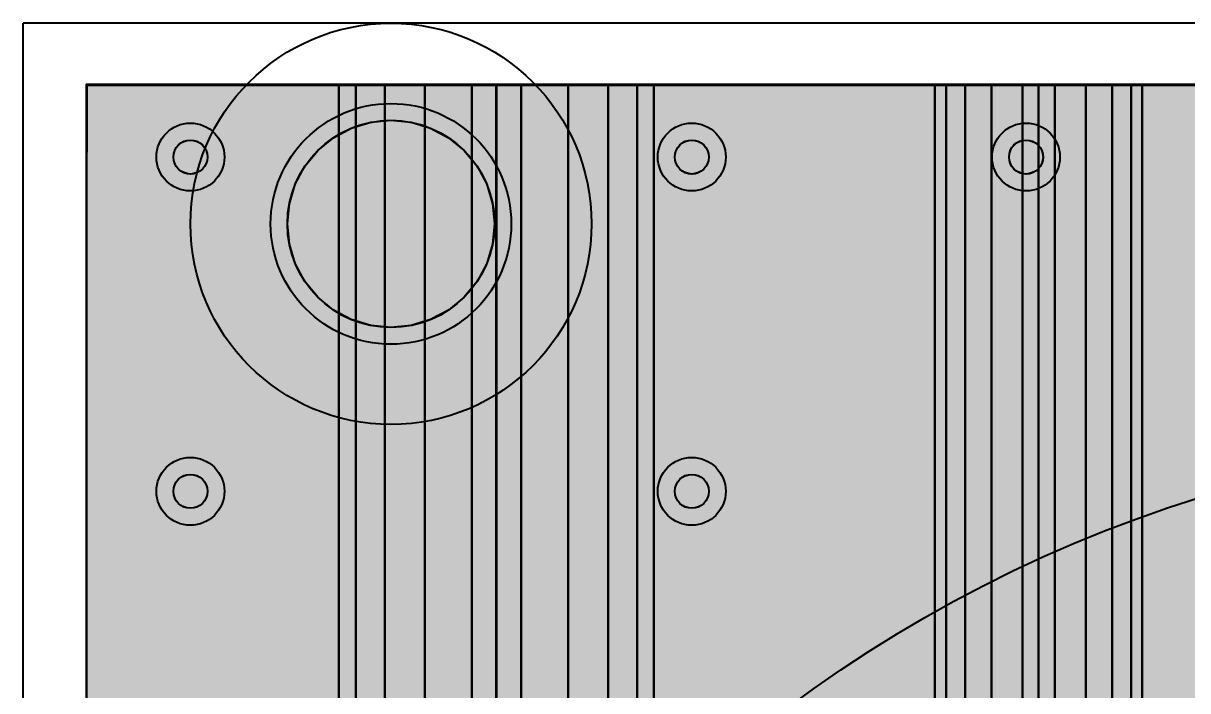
# Model space of a CAD drawing. Header units: millimetres. Extents: x 2 to 110, y 3 to 56.
# Drawn here: x 2.1 to 19.52, y 45.92 to 55.9 of the extents above; entities that cross this region are included whole.
import ezdxf

# ---------------------------------------------------------------- set-up
doc = ezdxf.new("R2010")
doc.units = ezdxf.units.MM
for name, color, linetype in [('bottom_copper', 7, 'Continuous'), ('bottom_silk', 7, 'Continuous'), ('drill_plated', 7, 'Continuous'), ('outline', 7, 'Continuous'), ('top_copper', 7, 'Continuous'), ('top_silk', 7, 'Continuous')]:
    doc.layers.add(name, color=color, linetype=linetype)

# ---------------------------------------------------------------- blocks, each defined once
blk = doc.blocks.new('Block38983')
at = {"layer": 'bottom_copper', "lineweight": 40}
for points in [[(0, 27.225), (-0.2431, 27.2442), (-0.2455, 27.244), (-0.2455, 51.435), (0, 51.435), (0, 27.225)], [(0.4625, 27.0748), (0.2372, 27.1681), (0, 27.225), (0, 51.435), (0.4625, 51.435), (0.4625, 27.0748)], [(0.8559, 26.789), (0.6704, 26.9474), (0.4625, 27.0748), (0.4625, 51.435), (0.8559, 51.435), (0.8559, 26.789)], [(1.1417, 26.3956), (1.0143, 26.6035), (0.8559, 26.789), (0.8559, 51.435), (1.1417, 51.435), (1.1417, 26.3956)], [(1.3063, 25.69), (1.2919, 25.9331), (1.235, 26.1703), (1.1417, 26.3956), (1.1417, 51.435), (1.3063, 51.435), (1.3063, 25.69)], [(2.372, 0), (1.3063, 0), (1.3063, 51.435), (2.372, 51.435), (2.372, 0)]]:
    blk.add_hatch(color=7, dxfattribs=at).paths.add_polyline_path(points, flags=0)
at = {"layer": 'bottom_copper', "color": 7, "lineweight": 40}
for points in [[(0, 27.225), (-0.2431, 27.2442), (-0.2455, 27.244), (-0.2455, 51.435), (0, 51.435), (0, 27.225)], [(0.4625, 27.0748), (0.2372, 27.1681), (0, 27.225), (0, 51.435), (0.4625, 51.435), (0.4625, 27.0748)], [(0.8559, 26.789), (0.6704, 26.9474), (0.4625, 27.0748), (0.4625, 51.435), (0.8559, 51.435), (0.8559, 26.789)], [(1.1417, 26.3956), (1.0143, 26.6035), (0.8559, 26.789), (0.8559, 51.435), (1.1417, 51.435), (1.1417, 26.3956)], [(1.3063, 25.69), (1.2919, 25.9331), (1.235, 26.1703), (1.1417, 26.3956), (1.1417, 51.435), (1.3063, 51.435), (1.3063, 25.69)], [(2.372, 0), (1.3063, 0), (1.3063, 51.435), (2.372, 51.435), (2.372, 0)]]:
    blk.add_lwpolyline(points, close=True, dxfattribs=at)
blk = doc.blocks.new('Block39225')
at = {"layer": 'bottom_copper', "lineweight": 40}
for points in [[(0, 32.4722), (-0.3694, 32.5013), (-0.373, 32.501), (-0.373, 51.435), (0, 51.435), (0, 32.4722)], [(0.7026, 32.2439), (0.3603, 32.3857), (0, 32.4722), (0, 51.435), (0.7026, 51.435), (0.7026, 32.2439)], [(1.3003, 31.8097), (1.0185, 32.0503), (0.7026, 32.2439), (0.7026, 51.435), (1.3003, 51.435), (1.3003, 31.8097)], [(1.7345, 31.212), (1.5409, 31.5279), (1.3003, 31.8097), (1.3003, 51.435), (1.7345, 51.435), (1.7345, 31.212)], [(1.9846, 30.14), (1.9628, 30.5094), (1.8763, 30.8697), (1.7345, 31.212), (1.7345, 51.435), (1.9846, 51.435), (1.9846, 30.14)], [(6.1864, 0), (1.9846, 0), (1.9846, 51.435), (6.1864, 51.435), (6.1864, 0)], [(6.3558, 26.3956), (6.2625, 26.1703), (6.2056, 25.9331), (6.1864, 25.69), (6.1864, 51.435), (6.3558, 51.435), (6.3558, 26.3956)], [(6.6416, 26.789), (6.4832, 26.6035), (6.3558, 26.3956), (6.3558, 51.435), (6.6416, 51.435), (6.6416, 26.789)], [(7.035, 27.0748), (6.8271, 26.9474), (6.6416, 26.789), (6.6416, 51.435), (7.035, 51.435), (7.035, 27.0748)], [(7.4975, 27.225), (7.2603, 27.1681), (7.035, 27.0748), (7.035, 51.435), (7.4975, 51.435), (7.4975, 27.225)], [(7.7382, 27.244), (7.4975, 27.225), (7.4975, 51.435), (7.7382, 51.435), (7.7382, 27.244)]]:
    blk.add_hatch(color=7, dxfattribs=at).paths.add_polyline_path(points, flags=0)
at = {"layer": 'bottom_copper', "color": 7, "lineweight": 40}
for points in [[(0, 32.4722), (-0.3694, 32.5013), (-0.373, 32.501), (-0.373, 51.435), (0, 51.435), (0, 32.4722)], [(0.7026, 32.2439), (0.3603, 32.3857), (0, 32.4722), (0, 51.435), (0.7026, 51.435), (0.7026, 32.2439)], [(1.3003, 31.8097), (1.0185, 32.0503), (0.7026, 32.2439), (0.7026, 51.435), (1.3003, 51.435), (1.3003, 31.8097)], [(1.7345, 31.212), (1.5409, 31.5279), (1.3003, 31.8097), (1.3003, 51.435), (1.7345, 51.435), (1.7345, 31.212)], [(1.9846, 30.14), (1.9628, 30.5094), (1.8763, 30.8697), (1.7345, 31.212), (1.7345, 51.435), (1.9846, 51.435), (1.9846, 30.14)], [(6.1864, 0), (1.9846, 0), (1.9846, 51.435), (6.1864, 51.435), (6.1864, 0)], [(6.3558, 26.3956), (6.2625, 26.1703), (6.2056, 25.9331), (6.1864, 25.69), (6.1864, 51.435), (6.3558, 51.435), (6.3558, 26.3956)], [(6.6416, 26.789), (6.4832, 26.6035), (6.3558, 26.3956), (6.3558, 51.435), (6.6416, 51.435), (6.6416, 26.789)], [(7.035, 27.0748), (6.8271, 26.9474), (6.6416, 26.789), (6.6416, 51.435), (7.035, 51.435), (7.035, 27.0748)], [(7.4975, 27.225), (7.2603, 27.1681), (7.035, 27.0748), (7.035, 51.435), (7.4975, 51.435), (7.4975, 27.225)], [(7.7382, 27.244), (7.4975, 27.225), (7.4975, 51.435), (7.7382, 51.435), (7.7382, 27.244)]]:
    blk.add_lwpolyline(points, close=True, dxfattribs=at)
blk = doc.blocks.new('Block39358')
at = {"layer": 'bottom_copper', "lineweight": 40}
for points in [[(0, 0), (-3.7687, 0), (-3.7687, 51.435), (0, 51.435), (0, 0)], [(0.2574, 31.212), (0.1156, 30.8697), (0.0291, 30.5094), (0, 30.14), (0, 51.435), (0.2574, 51.435), (0.2574, 31.212)], [(0.6916, 31.8097), (0.451, 31.5279), (0.2574, 31.212), (0.2574, 51.435), (0.6916, 51.435), (0.6916, 31.8097)], [(1.2893, 32.2439), (0.9734, 32.0503), (0.6916, 31.8097), (0.6916, 51.435), (1.2893, 51.435), (1.2893, 32.2439)], [(1.9919, 32.4722), (1.6316, 32.3857), (1.2893, 32.2439), (1.2893, 51.435), (1.9919, 51.435), (1.9919, 32.4722)], [(2.3577, 32.501), (1.9919, 32.4722), (1.9919, 51.435), (2.3577, 51.435), (2.3577, 32.501)]]:
    blk.add_hatch(color=7, dxfattribs=at).paths.add_polyline_path(points, flags=0)
at = {"layer": 'bottom_copper', "color": 7, "lineweight": 40}
for points in [[(0, 0), (-3.7687, 0), (-3.7687, 51.435), (0, 51.435), (0, 0)], [(0.2574, 31.212), (0.1156, 30.8697), (0.0291, 30.5094), (0, 30.14), (0, 51.435), (0.2574, 51.435), (0.2574, 31.212)], [(0.6916, 31.8097), (0.451, 31.5279), (0.2574, 31.212), (0.2574, 51.435), (0.6916, 51.435), (0.6916, 31.8097)], [(1.2893, 32.2439), (0.9734, 32.0503), (0.6916, 31.8097), (0.6916, 51.435), (1.2893, 51.435), (1.2893, 32.2439)], [(1.9919, 32.4722), (1.6316, 32.3857), (1.2893, 32.2439), (1.2893, 51.435), (1.9919, 51.435), (1.9919, 32.4722)], [(2.3577, 32.501), (1.9919, 32.4722), (1.9919, 51.435), (2.3577, 51.435), (2.3577, 32.501)]]:
    blk.add_lwpolyline(points, close=True, dxfattribs=at)
blk = doc.blocks.new('Block120121')
at = {"layer": 'top_copper', "lineweight": 40}
for points in [[(0, 27.209), (-0.243, 27.228), (-0.245, 27.228), (-0.245, 51.435), (0, 51.435), (0, 27.209)], [(0.463, 27.059), (0.237, 27.152), (0, 27.209), (0, 51.435), (0.463, 51.435), (0.463, 27.059)], [(0.856, 26.773), (0.67, 26.931), (0.463, 27.059), (0.463, 51.435), (0.856, 51.435), (0.856, 26.773)], [(1.142, 26.38), (1.014, 26.587), (0.856, 26.773), (0.856, 51.435), (1.142, 51.435), (1.142, 26.38)], [(1.306, 25.674), (1.292, 25.917), (1.235, 26.154), (1.142, 26.38), (1.142, 51.435), (1.306, 51.435), (1.306, 25.674)], [(2.372, 0), (1.306, 0), (1.306, 51.435), (2.372, 51.435), (2.372, 0)]]:
    blk.add_hatch(color=7, dxfattribs=at).paths.add_polyline_path(points, flags=0)
at = {"layer": 'top_copper', "color": 7, "lineweight": 40}
for points in [[(0, 27.209), (-0.243, 27.228), (-0.245, 27.228), (-0.245, 51.435), (0, 51.435), (0, 27.209)], [(0.463, 27.059), (0.237, 27.152), (0, 27.209), (0, 51.435), (0.463, 51.435), (0.463, 27.059)], [(0.856, 26.773), (0.67, 26.931), (0.463, 27.059), (0.463, 51.435), (0.856, 51.435), (0.856, 26.773)], [(1.142, 26.38), (1.014, 26.587), (0.856, 26.773), (0.856, 51.435), (1.142, 51.435), (1.142, 26.38)], [(1.306, 25.674), (1.292, 25.917), (1.235, 26.154), (1.142, 26.38), (1.142, 51.435), (1.306, 51.435), (1.306, 25.674)], [(2.372, 0), (1.306, 0), (1.306, 51.435), (2.372, 51.435), (2.372, 0)]]:
    blk.add_lwpolyline(points, close=True, dxfattribs=at)
blk = doc.blocks.new('Block120460')
at = {"layer": 'top_copper', "lineweight": 40}
for points in [[(0, 32.4562), (-0.3694, 32.4853), (-0.373, 32.485), (-0.373, 51.435), (0, 51.435), (0, 32.4562)], [(0.7026, 32.2279), (0.3603, 32.3697), (0, 32.4562), (0, 51.435), (0.7026, 51.435), (0.7026, 32.2279)], [(1.3003, 31.7937), (1.0185, 32.0343), (0.7026, 32.2279), (0.7026, 51.435), (1.3003, 51.435), (1.3003, 31.7937)], [(1.7345, 31.196), (1.5409, 31.5119), (1.3003, 31.7937), (1.3003, 51.435), (1.7345, 51.435), (1.7345, 31.196)], [(1.9846, 30.124), (1.9628, 30.4934), (1.8763, 30.8537), (1.7345, 31.196), (1.7345, 51.435), (1.9846, 51.435), (1.9846, 30.124)], [(6.1864, 0), (1.9846, 0), (1.9846, 51.435), (6.1864, 51.435), (6.1864, 0)], [(6.3558, 26.3796), (6.2625, 26.1543), (6.2056, 25.9171), (6.1864, 25.674), (6.1864, 51.435), (6.3558, 51.435), (6.3558, 26.3796)], [(6.6416, 26.773), (6.4832, 26.5875), (6.3558, 26.3796), (6.3558, 51.435), (6.6416, 51.435), (6.6416, 26.773)], [(7.035, 27.0588), (6.8271, 26.9314), (6.6416, 26.773), (6.6416, 51.435), (7.035, 51.435), (7.035, 27.0588)], [(7.4975, 27.209), (7.2603, 27.1521), (7.035, 27.0588), (7.035, 51.435), (7.4975, 51.435), (7.4975, 27.209)], [(7.7382, 27.228), (7.4975, 27.209), (7.4975, 51.435), (7.7382, 51.435), (7.7382, 27.228)]]:
    blk.add_hatch(color=7, dxfattribs=at).paths.add_polyline_path(points, flags=0)
at = {"layer": 'top_copper', "color": 7, "lineweight": 40}
for points in [[(0, 32.4562), (-0.3694, 32.4853), (-0.373, 32.485), (-0.373, 51.435), (0, 51.435), (0, 32.4562)], [(0.7026, 32.2279), (0.3603, 32.3697), (0, 32.4562), (0, 51.435), (0.7026, 51.435), (0.7026, 32.2279)], [(1.3003, 31.7937), (1.0185, 32.0343), (0.7026, 32.2279), (0.7026, 51.435), (1.3003, 51.435), (1.3003, 31.7937)], [(1.7345, 31.196), (1.5409, 31.5119), (1.3003, 31.7937), (1.3003, 51.435), (1.7345, 51.435), (1.7345, 31.196)], [(1.9846, 30.124), (1.9628, 30.4934), (1.8763, 30.8537), (1.7345, 31.196), (1.7345, 51.435), (1.9846, 51.435), (1.9846, 30.124)], [(6.1864, 0), (1.9846, 0), (1.9846, 51.435), (6.1864, 51.435), (6.1864, 0)], [(6.3558, 26.3796), (6.2625, 26.1543), (6.2056, 25.9171), (6.1864, 25.674), (6.1864, 51.435), (6.3558, 51.435), (6.3558, 26.3796)], [(6.6416, 26.773), (6.4832, 26.5875), (6.3558, 26.3796), (6.3558, 51.435), (6.6416, 51.435), (6.6416, 26.773)], [(7.035, 27.0588), (6.8271, 26.9314), (6.6416, 26.773), (6.6416, 51.435), (7.035, 51.435), (7.035, 27.0588)], [(7.4975, 27.209), (7.2603, 27.1521), (7.035, 27.0588), (7.035, 51.435), (7.4975, 51.435), (7.4975, 27.209)], [(7.7382, 27.228), (7.4975, 27.209), (7.4975, 51.435), (7.7382, 51.435), (7.7382, 27.228)]]:
    blk.add_lwpolyline(points, close=True, dxfattribs=at)
blk = doc.blocks.new('Block120593')
at = {"layer": 'top_copper', "lineweight": 40}
for points in [[(0, 0), (-3.7727, 0), (-3.7727, 51.435), (0, 51.435), (0, 0)], [(0.2574, 31.196), (0.1156, 30.8537), (0.0291, 30.4934), (0, 30.124), (0, 51.435), (0.2574, 51.435), (0.2574, 31.196)], [(0.6916, 31.7937), (0.451, 31.5119), (0.2574, 31.196), (0.2574, 51.435), (0.6916, 51.435), (0.6916, 31.7937)], [(1.2893, 32.2279), (0.9734, 32.0343), (0.6916, 31.7937), (0.6916, 51.435), (1.2893, 51.435), (1.2893, 32.2279)], [(1.9919, 32.4562), (1.6316, 32.3697), (1.2893, 32.2279), (1.2893, 51.435), (1.9919, 51.435), (1.9919, 32.4562)], [(2.3577, 32.485), (1.9919, 32.4562), (1.9919, 51.435), (2.3577, 51.435), (2.3577, 32.485)]]:
    blk.add_hatch(color=7, dxfattribs=at).paths.add_polyline_path(points, flags=0)
at = {"layer": 'top_copper', "color": 7, "lineweight": 40}
for points in [[(0, 0), (-3.7727, 0), (-3.7727, 51.435), (0, 51.435), (0, 0)], [(0.2574, 31.196), (0.1156, 30.8537), (0.0291, 30.4934), (0, 30.124), (0, 51.435), (0.2574, 51.435), (0.2574, 31.196)], [(0.6916, 31.7937), (0.451, 31.5119), (0.2574, 31.196), (0.2574, 51.435), (0.6916, 51.435), (0.6916, 31.7937)], [(1.2893, 32.2279), (0.9734, 32.0343), (0.6916, 31.7937), (0.6916, 51.435), (1.2893, 51.435), (1.2893, 32.2279)], [(1.9919, 32.4562), (1.6316, 32.3697), (1.2893, 32.2279), (1.2893, 51.435), (1.9919, 51.435), (1.9919, 32.4562)], [(2.3577, 32.485), (1.9919, 32.4562), (1.9919, 51.435), (2.3577, 51.435), (2.3577, 32.485)]]:
    blk.add_lwpolyline(points, close=True, dxfattribs=at)

msp = doc.modelspace()

# ---------------------------------------------------------------- hatches: boundary and pattern name
at = {"layer": 'bottom_copper', "lineweight": 40}
for points in [[(9.124, 52.596), (9.036, 52.305), (8.893, 52.037), (8.7, 51.802), (8.465, 51.609), (8.197, 51.466), (7.906, 51.378), (7.604, 51.348), (7.302, 51.378), (7.011, 51.466), (6.743, 51.609), (6.508, 51.802), (6.315, 52.037), (6.172, 52.305), (6.084, 52.596), (6.054, 52.898), (6.084, 53.2), (6.172, 53.491), (6.315, 53.759), (6.508, 53.994), (6.743, 54.187), (7.011, 54.33), (7.302, 54.418), (7.604, 54.448), (7.906, 54.418), (8.197, 54.33), (8.465, 54.187), (8.7, 53.994), (8.893, 53.759), (9.036, 53.491), (9.124, 53.2), (9.154, 52.898), (9.124, 52.596)], [(4.853, 53.848), (4.839, 53.801), (4.815, 53.757), (4.784, 53.718), (4.745, 53.687), (4.701, 53.663), (4.654, 53.649), (4.604, 53.644), (4.554, 53.649), (4.507, 53.663), (4.463, 53.687), (4.424, 53.718), (4.393, 53.757), (4.369, 53.801), (4.355, 53.848), (4.35, 53.898), (4.355, 53.948), (4.369, 53.995), (4.393, 54.039), (4.424, 54.078), (4.463, 54.109), (4.507, 54.133), (4.554, 54.147), (4.604, 54.152), (4.654, 54.147), (4.701, 54.133), (4.745, 54.109), (4.784, 54.078), (4.815, 54.039), (4.839, 53.995), (4.853, 53.948), (4.858, 53.898), (4.853, 53.848)], [(12.353, 53.848), (12.339, 53.801), (12.315, 53.757), (12.284, 53.718), (12.245, 53.687), (12.201, 53.663), (12.154, 53.649), (12.104, 53.644), (12.054, 53.649), (12.007, 53.663), (11.963, 53.687), (11.924, 53.718), (11.893, 53.757), (11.869, 53.801), (11.855, 53.848), (11.85, 53.898), (11.855, 53.948), (11.869, 53.995), (11.893, 54.039), (11.924, 54.078), (11.963, 54.109), (12.007, 54.133), (12.054, 54.147), (12.104, 54.152), (12.154, 54.147), (12.201, 54.133), (12.245, 54.109), (12.284, 54.078), (12.315, 54.039), (12.339, 53.995), (12.353, 53.948), (12.358, 53.898), (12.353, 53.848)], [(17.353, 53.848), (17.339, 53.801), (17.315, 53.757), (17.284, 53.718), (17.245, 53.687), (17.201, 53.663), (17.154, 53.649), (17.104, 53.644), (17.054, 53.649), (17.007, 53.663), (16.963, 53.687), (16.924, 53.718), (16.893, 53.757), (16.869, 53.801), (16.855, 53.848), (16.85, 53.898), (16.855, 53.948), (16.869, 53.995), (16.893, 54.039), (16.924, 54.078), (16.963, 54.109), (17.007, 54.133), (17.054, 54.147), (17.104, 54.152), (17.154, 54.147), (17.201, 54.133), (17.245, 54.109), (17.284, 54.078), (17.315, 54.039), (17.339, 53.995), (17.353, 53.948), (17.358, 53.898), (17.353, 53.848)], [(4.853, 48.848), (4.839, 48.801), (4.815, 48.757), (4.784, 48.718), (4.745, 48.687), (4.701, 48.663), (4.654, 48.649), (4.604, 48.644), (4.554, 48.649), (4.507, 48.663), (4.463, 48.687), (4.424, 48.718), (4.393, 48.757), (4.369, 48.801), (4.355, 48.848), (4.35, 48.898), (4.355, 48.948), (4.369, 48.995), (4.393, 49.039), (4.424, 49.078), (4.463, 49.109), (4.507, 49.133), (4.554, 49.147), (4.604, 49.152), (4.654, 49.147), (4.701, 49.133), (4.745, 49.109), (4.784, 49.078), (4.815, 49.039), (4.839, 48.995), (4.853, 48.948), (4.858, 48.898), (4.853, 48.848)], [(12.353, 48.848), (12.339, 48.801), (12.315, 48.757), (12.284, 48.718), (12.245, 48.687), (12.201, 48.663), (12.154, 48.649), (12.104, 48.644), (12.054, 48.649), (12.007, 48.663), (11.963, 48.687), (11.924, 48.718), (11.893, 48.757), (11.869, 48.801), (11.855, 48.848), (11.85, 48.898), (11.855, 48.948), (11.869, 48.995), (11.893, 49.039), (11.924, 49.078), (11.963, 49.109), (12.007, 49.133), (12.054, 49.147), (12.104, 49.152), (12.154, 49.147), (12.201, 49.133), (12.245, 49.109), (12.284, 49.078), (12.315, 49.039), (12.339, 48.995), (12.353, 48.948), (12.358, 48.898), (12.353, 48.848)]]:
    msp.add_hatch(color=7, dxfattribs=at).paths.add_polyline_path(points, flags=0)
at = {"layer": 'drill_plated', "lineweight": 40}
for points in [[(9.124, 52.596), (9.036, 52.305), (8.893, 52.037), (8.7, 51.802), (8.465, 51.609), (8.197, 51.466), (7.906, 51.378), (7.604, 51.348), (7.302, 51.378), (7.011, 51.466), (6.743, 51.609), (6.508, 51.802), (6.315, 52.037), (6.172, 52.305), (6.084, 52.596), (6.054, 52.898), (6.084, 53.2), (6.172, 53.491), (6.315, 53.759), (6.508, 53.994), (6.743, 54.187), (7.011, 54.33), (7.302, 54.418), (7.604, 54.448), (7.906, 54.418), (8.197, 54.33), (8.465, 54.187), (8.7, 53.994), (8.893, 53.759), (9.036, 53.491), (9.124, 53.2), (9.154, 52.898), (9.124, 52.596)], [(4.853, 53.848), (4.839, 53.801), (4.815, 53.757), (4.784, 53.718), (4.745, 53.687), (4.701, 53.663), (4.654, 53.649), (4.604, 53.644), (4.554, 53.649), (4.507, 53.663), (4.463, 53.687), (4.424, 53.718), (4.393, 53.757), (4.369, 53.801), (4.355, 53.848), (4.35, 53.898), (4.355, 53.948), (4.369, 53.995), (4.393, 54.039), (4.424, 54.078), (4.463, 54.109), (4.507, 54.133), (4.554, 54.147), (4.604, 54.152), (4.654, 54.147), (4.701, 54.133), (4.745, 54.109), (4.784, 54.078), (4.815, 54.039), (4.839, 53.995), (4.853, 53.948), (4.858, 53.898), (4.853, 53.848)], [(12.353, 53.848), (12.339, 53.801), (12.315, 53.757), (12.284, 53.718), (12.245, 53.687), (12.201, 53.663), (12.154, 53.649), (12.104, 53.644), (12.054, 53.649), (12.007, 53.663), (11.963, 53.687), (11.924, 53.718), (11.893, 53.757), (11.869, 53.801), (11.855, 53.848), (11.85, 53.898), (11.855, 53.948), (11.869, 53.995), (11.893, 54.039), (11.924, 54.078), (11.963, 54.109), (12.007, 54.133), (12.054, 54.147), (12.104, 54.152), (12.154, 54.147), (12.201, 54.133), (12.245, 54.109), (12.284, 54.078), (12.315, 54.039), (12.339, 53.995), (12.353, 53.948), (12.358, 53.898), (12.353, 53.848)], [(17.353, 53.848), (17.339, 53.801), (17.315, 53.757), (17.284, 53.718), (17.245, 53.687), (17.201, 53.663), (17.154, 53.649), (17.104, 53.644), (17.054, 53.649), (17.007, 53.663), (16.963, 53.687), (16.924, 53.718), (16.893, 53.757), (16.869, 53.801), (16.855, 53.848), (16.85, 53.898), (16.855, 53.948), (16.869, 53.995), (16.893, 54.039), (16.924, 54.078), (16.963, 54.109), (17.007, 54.133), (17.054, 54.147), (17.104, 54.152), (17.154, 54.147), (17.201, 54.133), (17.245, 54.109), (17.284, 54.078), (17.315, 54.039), (17.339, 53.995), (17.353, 53.948), (17.358, 53.898), (17.353, 53.848)], [(4.853, 48.848), (4.839, 48.801), (4.815, 48.757), (4.784, 48.718), (4.745, 48.687), (4.701, 48.663), (4.654, 48.649), (4.604, 48.644), (4.554, 48.649), (4.507, 48.663), (4.463, 48.687), (4.424, 48.718), (4.393, 48.757), (4.369, 48.801), (4.355, 48.848), (4.35, 48.898), (4.355, 48.948), (4.369, 48.995), (4.393, 49.039), (4.424, 49.078), (4.463, 49.109), (4.507, 49.133), (4.554, 49.147), (4.604, 49.152), (4.654, 49.147), (4.701, 49.133), (4.745, 49.109), (4.784, 49.078), (4.815, 49.039), (4.839, 48.995), (4.853, 48.948), (4.858, 48.898), (4.853, 48.848)], [(12.353, 48.848), (12.339, 48.801), (12.315, 48.757), (12.284, 48.718), (12.245, 48.687), (12.201, 48.663), (12.154, 48.649), (12.104, 48.644), (12.054, 48.649), (12.007, 48.663), (11.963, 48.687), (11.924, 48.718), (11.893, 48.757), (11.869, 48.801), (11.855, 48.848), (11.85, 48.898), (11.855, 48.948), (11.869, 48.995), (11.893, 49.039), (11.924, 49.078), (11.963, 49.109), (12.007, 49.133), (12.054, 49.147), (12.104, 49.152), (12.154, 49.147), (12.201, 49.133), (12.245, 49.109), (12.284, 49.078), (12.315, 49.039), (12.339, 48.995), (12.353, 48.948), (12.358, 48.898), (12.353, 48.848)]]:
    msp.add_hatch(color=7, dxfattribs=at).paths.add_polyline_path(points, flags=0)
at = {"layer": 'top_copper', "lineweight": 40}
for points in [[(9.124, 52.596), (9.036, 52.305), (8.893, 52.037), (8.7, 51.802), (8.465, 51.609), (8.197, 51.466), (7.906, 51.378), (7.604, 51.348), (7.302, 51.378), (7.011, 51.466), (6.743, 51.609), (6.508, 51.802), (6.315, 52.037), (6.172, 52.305), (6.084, 52.596), (6.054, 52.898), (6.084, 53.2), (6.172, 53.491), (6.315, 53.759), (6.508, 53.994), (6.743, 54.187), (7.011, 54.33), (7.302, 54.418), (7.604, 54.448), (7.906, 54.418), (8.197, 54.33), (8.465, 54.187), (8.7, 53.994), (8.893, 53.759), (9.036, 53.491), (9.124, 53.2), (9.154, 52.898), (9.124, 52.596)], [(4.853, 53.848), (4.839, 53.801), (4.815, 53.757), (4.784, 53.718), (4.745, 53.687), (4.701, 53.663), (4.654, 53.649), (4.604, 53.644), (4.554, 53.649), (4.507, 53.663), (4.463, 53.687), (4.424, 53.718), (4.393, 53.757), (4.369, 53.801), (4.355, 53.848), (4.35, 53.898), (4.355, 53.948), (4.369, 53.995), (4.393, 54.039), (4.424, 54.078), (4.463, 54.109), (4.507, 54.133), (4.554, 54.147), (4.604, 54.152), (4.654, 54.147), (4.701, 54.133), (4.745, 54.109), (4.784, 54.078), (4.815, 54.039), (4.839, 53.995), (4.853, 53.948), (4.858, 53.898), (4.853, 53.848)], [(12.353, 53.848), (12.339, 53.801), (12.315, 53.757), (12.284, 53.718), (12.245, 53.687), (12.201, 53.663), (12.154, 53.649), (12.104, 53.644), (12.054, 53.649), (12.007, 53.663), (11.963, 53.687), (11.924, 53.718), (11.893, 53.757), (11.869, 53.801), (11.855, 53.848), (11.85, 53.898), (11.855, 53.948), (11.869, 53.995), (11.893, 54.039), (11.924, 54.078), (11.963, 54.109), (12.007, 54.133), (12.054, 54.147), (12.104, 54.152), (12.154, 54.147), (12.201, 54.133), (12.245, 54.109), (12.284, 54.078), (12.315, 54.039), (12.339, 53.995), (12.353, 53.948), (12.358, 53.898), (12.353, 53.848)], [(17.353, 53.848), (17.339, 53.801), (17.315, 53.757), (17.284, 53.718), (17.245, 53.687), (17.201, 53.663), (17.154, 53.649), (17.104, 53.644), (17.054, 53.649), (17.007, 53.663), (16.963, 53.687), (16.924, 53.718), (16.893, 53.757), (16.869, 53.801), (16.855, 53.848), (16.85, 53.898), (16.855, 53.948), (16.869, 53.995), (16.893, 54.039), (16.924, 54.078), (16.963, 54.109), (17.007, 54.133), (17.054, 54.147), (17.104, 54.152), (17.154, 54.147), (17.201, 54.133), (17.245, 54.109), (17.284, 54.078), (17.315, 54.039), (17.339, 53.995), (17.353, 53.948), (17.358, 53.898), (17.353, 53.848)], [(4.853, 48.848), (4.839, 48.801), (4.815, 48.757), (4.784, 48.718), (4.745, 48.687), (4.701, 48.663), (4.654, 48.649), (4.604, 48.644), (4.554, 48.649), (4.507, 48.663), (4.463, 48.687), (4.424, 48.718), (4.393, 48.757), (4.369, 48.801), (4.355, 48.848), (4.35, 48.898), (4.355, 48.948), (4.369, 48.995), (4.393, 49.039), (4.424, 49.078), (4.463, 49.109), (4.507, 49.133), (4.554, 49.147), (4.604, 49.152), (4.654, 49.147), (4.701, 49.133), (4.745, 49.109), (4.784, 49.078), (4.815, 49.039), (4.839, 48.995), (4.853, 48.948), (4.858, 48.898), (4.853, 48.848)], [(12.353, 48.848), (12.339, 48.801), (12.315, 48.757), (12.284, 48.718), (12.245, 48.687), (12.201, 48.663), (12.154, 48.649), (12.104, 48.644), (12.054, 48.649), (12.007, 48.663), (11.963, 48.687), (11.924, 48.718), (11.893, 48.757), (11.869, 48.801), (11.855, 48.848), (11.85, 48.898), (11.855, 48.948), (11.869, 48.995), (11.893, 49.039), (11.924, 49.078), (11.963, 49.109), (12.007, 49.133), (12.054, 49.147), (12.104, 49.152), (12.154, 49.147), (12.201, 49.133), (12.245, 49.109), (12.284, 49.078), (12.315, 49.039), (12.339, 48.995), (12.353, 48.948), (12.358, 48.898), (12.353, 48.848)]]:
    msp.add_hatch(color=7, dxfattribs=at).paths.add_polyline_path(points, flags=0)

# ---------------------------------------------------------------- linework, layer by layer
at = {"layer": 'bottom_copper', "color": 7, "lineweight": 40}
for p, q in [((3.054, 54.973), (9.18, 54.973)), ((3.054, 3.538), (3.054, 54.973)), ((9.18, 36.039), (9.18, 54.973)), ((9.18, 54.973), (17.292, 54.973)), ((9.18, 54.973), (9.18, 36.039)), ((17.292, 30.782), (17.292, 54.973)), ((17.292, 54.973), (21.817, 54.973)), ((17.292, 54.973), (17.292, 30.782))]:
    msp.add_line(p, q, dxfattribs=at)
for points in [[(9.124, 52.596), (9.036, 52.305), (8.893, 52.037), (8.7, 51.802), (8.465, 51.609), (8.197, 51.466), (7.906, 51.378), (7.604, 51.348), (7.302, 51.378), (7.011, 51.466), (6.743, 51.609), (6.508, 51.802), (6.315, 52.037), (6.172, 52.305), (6.084, 52.596), (6.054, 52.898), (6.084, 53.2), (6.172, 53.491), (6.315, 53.759), (6.508, 53.994), (6.743, 54.187), (7.011, 54.33), (7.302, 54.418), (7.604, 54.448), (7.906, 54.418), (8.197, 54.33), (8.465, 54.187), (8.7, 53.994), (8.893, 53.759), (9.036, 53.491), (9.124, 53.2), (9.154, 52.898), (9.124, 52.596)], [(4.853, 53.848), (4.839, 53.801), (4.815, 53.757), (4.784, 53.718), (4.745, 53.687), (4.701, 53.663), (4.654, 53.649), (4.604, 53.644), (4.554, 53.649), (4.507, 53.663), (4.463, 53.687), (4.424, 53.718), (4.393, 53.757), (4.369, 53.801), (4.355, 53.848), (4.35, 53.898), (4.355, 53.948), (4.369, 53.995), (4.393, 54.039), (4.424, 54.078), (4.463, 54.109), (4.507, 54.133), (4.554, 54.147), (4.604, 54.152), (4.654, 54.147), (4.701, 54.133), (4.745, 54.109), (4.784, 54.078), (4.815, 54.039), (4.839, 53.995), (4.853, 53.948), (4.858, 53.898), (4.853, 53.848)], [(12.353, 53.848), (12.339, 53.801), (12.315, 53.757), (12.284, 53.718), (12.245, 53.687), (12.201, 53.663), (12.154, 53.649), (12.104, 53.644), (12.054, 53.649), (12.007, 53.663), (11.963, 53.687), (11.924, 53.718), (11.893, 53.757), (11.869, 53.801), (11.855, 53.848), (11.85, 53.898), (11.855, 53.948), (11.869, 53.995), (11.893, 54.039), (11.924, 54.078), (11.963, 54.109), (12.007, 54.133), (12.054, 54.147), (12.104, 54.152), (12.154, 54.147), (12.201, 54.133), (12.245, 54.109), (12.284, 54.078), (12.315, 54.039), (12.339, 53.995), (12.353, 53.948), (12.358, 53.898), (12.353, 53.848)], [(17.353, 53.848), (17.339, 53.801), (17.315, 53.757), (17.284, 53.718), (17.245, 53.687), (17.201, 53.663), (17.154, 53.649), (17.104, 53.644), (17.054, 53.649), (17.007, 53.663), (16.963, 53.687), (16.924, 53.718), (16.893, 53.757), (16.869, 53.801), (16.855, 53.848), (16.85, 53.898), (16.855, 53.948), (16.869, 53.995), (16.893, 54.039), (16.924, 54.078), (16.963, 54.109), (17.007, 54.133), (17.054, 54.147), (17.104, 54.152), (17.154, 54.147), (17.201, 54.133), (17.245, 54.109), (17.284, 54.078), (17.315, 54.039), (17.339, 53.995), (17.353, 53.948), (17.358, 53.898), (17.353, 53.848)], [(4.853, 48.848), (4.839, 48.801), (4.815, 48.757), (4.784, 48.718), (4.745, 48.687), (4.701, 48.663), (4.654, 48.649), (4.604, 48.644), (4.554, 48.649), (4.507, 48.663), (4.463, 48.687), (4.424, 48.718), (4.393, 48.757), (4.369, 48.801), (4.355, 48.848), (4.35, 48.898), (4.355, 48.948), (4.369, 48.995), (4.393, 49.039), (4.424, 49.078), (4.463, 49.109), (4.507, 49.133), (4.554, 49.147), (4.604, 49.152), (4.654, 49.147), (4.701, 49.133), (4.745, 49.109), (4.784, 49.078), (4.815, 49.039), (4.839, 48.995), (4.853, 48.948), (4.858, 48.898), (4.853, 48.848)], [(12.353, 48.848), (12.339, 48.801), (12.315, 48.757), (12.284, 48.718), (12.245, 48.687), (12.201, 48.663), (12.154, 48.649), (12.104, 48.644), (12.054, 48.649), (12.007, 48.663), (11.963, 48.687), (11.924, 48.718), (11.893, 48.757), (11.869, 48.801), (11.855, 48.848), (11.85, 48.898), (11.855, 48.948), (11.869, 48.995), (11.893, 49.039), (11.924, 49.078), (11.963, 49.109), (12.007, 49.133), (12.054, 49.147), (12.104, 49.152), (12.154, 49.147), (12.201, 49.133), (12.245, 49.109), (12.284, 49.078), (12.315, 49.039), (12.339, 48.995), (12.353, 48.948), (12.358, 48.898), (12.353, 48.848)]]:
    msp.add_lwpolyline(points, close=True, dxfattribs=at)
for centre, major_axis in [((7.604, 52.898), (1.8, 0)), ((4.604, 53.898), (0.508, 0)), ((7.604, 52.898), (1.55, 0)), ((12.104, 53.898), (0.508, 0)), ((17.104, 53.898), (0.508, 0)), ((4.604, 53.898), (0.254, 0)), ((12.104, 53.898), (0.254, 0)), ((17.104, 53.898), (0.254, 0)), ((4.604, 48.898), (0.508, 0)), ((12.104, 48.898), (0.508, 0)), ((4.604, 48.898), (0.254, 0)), ((12.104, 48.898), (0.254, 0))]:
    msp.add_ellipse(centre, major_axis=major_axis, ratio=1, dxfattribs=at)
at = {"layer": 'bottom_silk', "color": 7, "lineweight": 40}
for p in [(2.104, 2.558), (110.054, 55.898)]:
    msp.add_line(p, (2.104, 55.898), dxfattribs=at)
at = {"layer": 'drill_plated', "color": 7, "lineweight": 40}
for points in [[(9.124, 52.596), (9.036, 52.305), (8.893, 52.037), (8.7, 51.802), (8.465, 51.609), (8.197, 51.466), (7.906, 51.378), (7.604, 51.348), (7.302, 51.378), (7.011, 51.466), (6.743, 51.609), (6.508, 51.802), (6.315, 52.037), (6.172, 52.305), (6.084, 52.596), (6.054, 52.898), (6.084, 53.2), (6.172, 53.491), (6.315, 53.759), (6.508, 53.994), (6.743, 54.187), (7.011, 54.33), (7.302, 54.418), (7.604, 54.448), (7.906, 54.418), (8.197, 54.33), (8.465, 54.187), (8.7, 53.994), (8.893, 53.759), (9.036, 53.491), (9.124, 53.2), (9.154, 52.898), (9.124, 52.596)], [(4.853, 53.848), (4.839, 53.801), (4.815, 53.757), (4.784, 53.718), (4.745, 53.687), (4.701, 53.663), (4.654, 53.649), (4.604, 53.644), (4.554, 53.649), (4.507, 53.663), (4.463, 53.687), (4.424, 53.718), (4.393, 53.757), (4.369, 53.801), (4.355, 53.848), (4.35, 53.898), (4.355, 53.948), (4.369, 53.995), (4.393, 54.039), (4.424, 54.078), (4.463, 54.109), (4.507, 54.133), (4.554, 54.147), (4.604, 54.152), (4.654, 54.147), (4.701, 54.133), (4.745, 54.109), (4.784, 54.078), (4.815, 54.039), (4.839, 53.995), (4.853, 53.948), (4.858, 53.898), (4.853, 53.848)], [(12.353, 53.848), (12.339, 53.801), (12.315, 53.757), (12.284, 53.718), (12.245, 53.687), (12.201, 53.663), (12.154, 53.649), (12.104, 53.644), (12.054, 53.649), (12.007, 53.663), (11.963, 53.687), (11.924, 53.718), (11.893, 53.757), (11.869, 53.801), (11.855, 53.848), (11.85, 53.898), (11.855, 53.948), (11.869, 53.995), (11.893, 54.039), (11.924, 54.078), (11.963, 54.109), (12.007, 54.133), (12.054, 54.147), (12.104, 54.152), (12.154, 54.147), (12.201, 54.133), (12.245, 54.109), (12.284, 54.078), (12.315, 54.039), (12.339, 53.995), (12.353, 53.948), (12.358, 53.898), (12.353, 53.848)], [(17.353, 53.848), (17.339, 53.801), (17.315, 53.757), (17.284, 53.718), (17.245, 53.687), (17.201, 53.663), (17.154, 53.649), (17.104, 53.644), (17.054, 53.649), (17.007, 53.663), (16.963, 53.687), (16.924, 53.718), (16.893, 53.757), (16.869, 53.801), (16.855, 53.848), (16.85, 53.898), (16.855, 53.948), (16.869, 53.995), (16.893, 54.039), (16.924, 54.078), (16.963, 54.109), (17.007, 54.133), (17.054, 54.147), (17.104, 54.152), (17.154, 54.147), (17.201, 54.133), (17.245, 54.109), (17.284, 54.078), (17.315, 54.039), (17.339, 53.995), (17.353, 53.948), (17.358, 53.898), (17.353, 53.848)], [(4.853, 48.848), (4.839, 48.801), (4.815, 48.757), (4.784, 48.718), (4.745, 48.687), (4.701, 48.663), (4.654, 48.649), (4.604, 48.644), (4.554, 48.649), (4.507, 48.663), (4.463, 48.687), (4.424, 48.718), (4.393, 48.757), (4.369, 48.801), (4.355, 48.848), (4.35, 48.898), (4.355, 48.948), (4.369, 48.995), (4.393, 49.039), (4.424, 49.078), (4.463, 49.109), (4.507, 49.133), (4.554, 49.147), (4.604, 49.152), (4.654, 49.147), (4.701, 49.133), (4.745, 49.109), (4.784, 49.078), (4.815, 49.039), (4.839, 48.995), (4.853, 48.948), (4.858, 48.898), (4.853, 48.848)], [(12.353, 48.848), (12.339, 48.801), (12.315, 48.757), (12.284, 48.718), (12.245, 48.687), (12.201, 48.663), (12.154, 48.649), (12.104, 48.644), (12.054, 48.649), (12.007, 48.663), (11.963, 48.687), (11.924, 48.718), (11.893, 48.757), (11.869, 48.801), (11.855, 48.848), (11.85, 48.898), (11.855, 48.948), (11.869, 48.995), (11.893, 49.039), (11.924, 49.078), (11.963, 49.109), (12.007, 49.133), (12.054, 49.147), (12.104, 49.152), (12.154, 49.147), (12.201, 49.133), (12.245, 49.109), (12.284, 49.078), (12.315, 49.039), (12.339, 48.995), (12.353, 48.948), (12.358, 48.898), (12.353, 48.848)]]:
    msp.add_lwpolyline(points, close=True, dxfattribs=at)
for centre, major_axis in [((7.604, 52.898), (1.55, 0)), ((4.604, 53.898), (0.254, 0)), ((12.104, 53.898), (0.254, 0)), ((17.104, 53.898), (0.254, 0)), ((4.604, 48.898), (0.254, 0)), ((12.104, 48.898), (0.254, 0))]:
    msp.add_ellipse(centre, major_axis=major_axis, ratio=1, dxfattribs=at)
at = {"layer": 'outline', "color": 7, "lineweight": 40}
for p in [(2.104, 2.558), (110.054, 55.898)]:
    msp.add_line(p, (2.104, 55.898), dxfattribs=at)
at = {"layer": 'top_copper', "color": 7, "lineweight": 40}
for p, q in [((3.05, 3.554), (3.05, 54.989)), ((3.05, 54.989), (9.18, 54.989)), ((9.18, 36.039), (9.18, 54.989)), ((9.18, 54.989), (17.292, 54.989)), ((9.18, 54.989), (9.18, 36.039)), ((17.292, 30.782), (17.292, 54.989)), ((17.292, 54.989), (30.24, 54.989)), ((17.292, 54.989), (17.292, 30.782))]:
    msp.add_line(p, q, dxfattribs=at)
for points in [[(9.124, 52.596), (9.036, 52.305), (8.893, 52.037), (8.7, 51.802), (8.465, 51.609), (8.197, 51.466), (7.906, 51.378), (7.604, 51.348), (7.302, 51.378), (7.011, 51.466), (6.743, 51.609), (6.508, 51.802), (6.315, 52.037), (6.172, 52.305), (6.084, 52.596), (6.054, 52.898), (6.084, 53.2), (6.172, 53.491), (6.315, 53.759), (6.508, 53.994), (6.743, 54.187), (7.011, 54.33), (7.302, 54.418), (7.604, 54.448), (7.906, 54.418), (8.197, 54.33), (8.465, 54.187), (8.7, 53.994), (8.893, 53.759), (9.036, 53.491), (9.124, 53.2), (9.154, 52.898), (9.124, 52.596)], [(4.853, 53.848), (4.839, 53.801), (4.815, 53.757), (4.784, 53.718), (4.745, 53.687), (4.701, 53.663), (4.654, 53.649), (4.604, 53.644), (4.554, 53.649), (4.507, 53.663), (4.463, 53.687), (4.424, 53.718), (4.393, 53.757), (4.369, 53.801), (4.355, 53.848), (4.35, 53.898), (4.355, 53.948), (4.369, 53.995), (4.393, 54.039), (4.424, 54.078), (4.463, 54.109), (4.507, 54.133), (4.554, 54.147), (4.604, 54.152), (4.654, 54.147), (4.701, 54.133), (4.745, 54.109), (4.784, 54.078), (4.815, 54.039), (4.839, 53.995), (4.853, 53.948), (4.858, 53.898), (4.853, 53.848)], [(12.353, 53.848), (12.339, 53.801), (12.315, 53.757), (12.284, 53.718), (12.245, 53.687), (12.201, 53.663), (12.154, 53.649), (12.104, 53.644), (12.054, 53.649), (12.007, 53.663), (11.963, 53.687), (11.924, 53.718), (11.893, 53.757), (11.869, 53.801), (11.855, 53.848), (11.85, 53.898), (11.855, 53.948), (11.869, 53.995), (11.893, 54.039), (11.924, 54.078), (11.963, 54.109), (12.007, 54.133), (12.054, 54.147), (12.104, 54.152), (12.154, 54.147), (12.201, 54.133), (12.245, 54.109), (12.284, 54.078), (12.315, 54.039), (12.339, 53.995), (12.353, 53.948), (12.358, 53.898), (12.353, 53.848)], [(17.353, 53.848), (17.339, 53.801), (17.315, 53.757), (17.284, 53.718), (17.245, 53.687), (17.201, 53.663), (17.154, 53.649), (17.104, 53.644), (17.054, 53.649), (17.007, 53.663), (16.963, 53.687), (16.924, 53.718), (16.893, 53.757), (16.869, 53.801), (16.855, 53.848), (16.85, 53.898), (16.855, 53.948), (16.869, 53.995), (16.893, 54.039), (16.924, 54.078), (16.963, 54.109), (17.007, 54.133), (17.054, 54.147), (17.104, 54.152), (17.154, 54.147), (17.201, 54.133), (17.245, 54.109), (17.284, 54.078), (17.315, 54.039), (17.339, 53.995), (17.353, 53.948), (17.358, 53.898), (17.353, 53.848)], [(4.853, 48.848), (4.839, 48.801), (4.815, 48.757), (4.784, 48.718), (4.745, 48.687), (4.701, 48.663), (4.654, 48.649), (4.604, 48.644), (4.554, 48.649), (4.507, 48.663), (4.463, 48.687), (4.424, 48.718), (4.393, 48.757), (4.369, 48.801), (4.355, 48.848), (4.35, 48.898), (4.355, 48.948), (4.369, 48.995), (4.393, 49.039), (4.424, 49.078), (4.463, 49.109), (4.507, 49.133), (4.554, 49.147), (4.604, 49.152), (4.654, 49.147), (4.701, 49.133), (4.745, 49.109), (4.784, 49.078), (4.815, 49.039), (4.839, 48.995), (4.853, 48.948), (4.858, 48.898), (4.853, 48.848)], [(12.353, 48.848), (12.339, 48.801), (12.315, 48.757), (12.284, 48.718), (12.245, 48.687), (12.201, 48.663), (12.154, 48.649), (12.104, 48.644), (12.054, 48.649), (12.007, 48.663), (11.963, 48.687), (11.924, 48.718), (11.893, 48.757), (11.869, 48.801), (11.855, 48.848), (11.85, 48.898), (11.855, 48.948), (11.869, 48.995), (11.893, 49.039), (11.924, 49.078), (11.963, 49.109), (12.007, 49.133), (12.054, 49.147), (12.104, 49.152), (12.154, 49.147), (12.201, 49.133), (12.245, 49.109), (12.284, 49.078), (12.315, 49.039), (12.339, 48.995), (12.353, 48.948), (12.358, 48.898), (12.353, 48.848)]]:
    msp.add_lwpolyline(points, close=True, dxfattribs=at)
for centre, major_axis in [((7.604, 52.898), (1.8, 0)), ((4.604, 53.898), (0.508, 0)), ((7.604, 52.898), (1.55, 0)), ((12.104, 53.898), (0.508, 0)), ((17.104, 53.898), (0.508, 0)), ((4.604, 53.898), (0.254, 0)), ((12.104, 53.898), (0.254, 0)), ((17.104, 53.898), (0.254, 0)), ((4.604, 48.898), (0.508, 0)), ((12.104, 48.898), (0.508, 0)), ((4.604, 48.898), (0.254, 0)), ((12.104, 48.898), (0.254, 0))]:
    msp.add_ellipse(centre, major_axis=major_axis, ratio=1, dxfattribs=at)
at = {"layer": 'top_silk', "color": 7, "lineweight": 40}
for p, q in [((2.104, 2.558), (2.104, 55.898)), ((110.054, 55.898), (2.104, 55.898)), ((4.054, 54.973), (3.054, 54.973)), ((3.054, 54.973), (3.054, 53.973))]:
    msp.add_line(p, q, dxfattribs=at)
for centre, major_axis in [((7.604, 52.898), (3, 0)), ((25.794, 29.228), (20.5, 0))]:
    msp.add_ellipse(centre, major_axis=major_axis, ratio=1, dxfattribs=at)

# ---------------------------------------------------------------- block references
at = {"layer": 'bottom_copper'}
for name, p in [('Block39358', (6.823, 3.538)), ('Block39225', (9.553, 3.538)), ('Block38983', (17.537, 3.538))]:
    msp.add_blockref(name, p, dxfattribs=at)
at = {"layer": 'top_copper'}
for name, p in [('Block120593', (6.823, 3.554)), ('Block120460', (9.553, 3.554)), ('Block120121', (17.537, 3.554))]:
    msp.add_blockref(name, p, dxfattribs=at)

doc.saveas('drawing.dxf')
